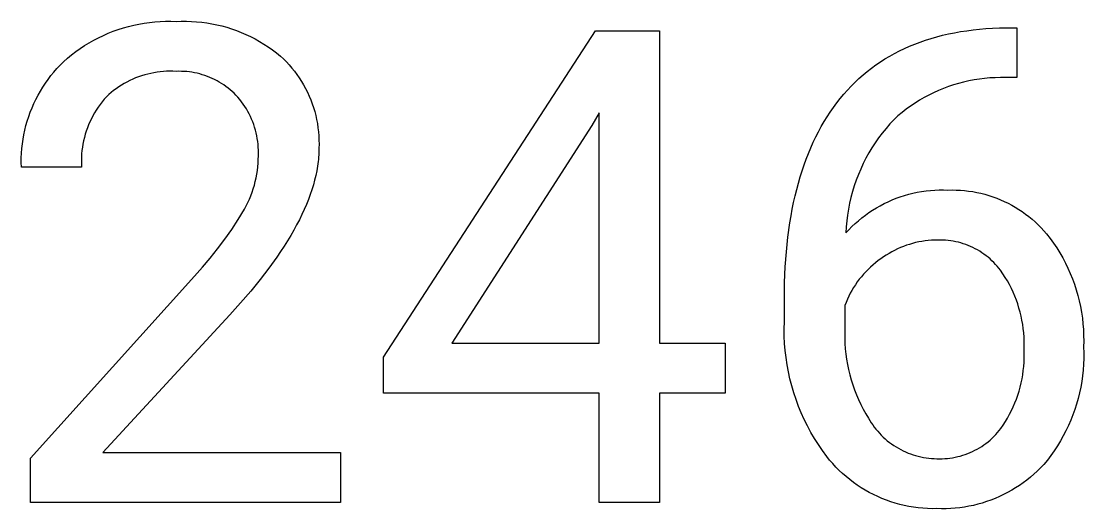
# Model space of a CAD drawing. Header units: millimetres. Extents: x 1287 to 5317, y -239 to 2577.
# Drawn here: x 4498.2 to 4554.1, y -62.2 to -36.5 of the extents above; entities that cross this region are included whole.
import ezdxf

# ---------------------------------------------------------------- set-up
doc = ezdxf.new("R2010")
doc.units = ezdxf.units.MM
doc.header["$MEASUREMENT"] = 0
doc.layers.add('Domyślny', color=7, linetype='Continuous', true_color=0x000000)

msp = doc.modelspace()

# ---------------------------------------------------------------- linework, layer by layer
at = {"layer": 'Domyślny'}
for p, q in [((4503.338, -36.96), (4503.605, -36.874)), ((4503.605, -36.874), (4503.875, -36.798)), ((4503.875, -36.798), (4504.148, -36.731)), ((4504.148, -36.731), (4504.423, -36.673)), ((4504.423, -36.673), (4504.7, -36.625)), ((4504.7, -36.625), (4504.978, -36.586)), ((4504.978, -36.586), (4505.257, -36.557)), ((4505.257, -36.557), (4505.537, -36.537)), ((4505.537, -36.537), (4505.818, -36.527)), ((4505.818, -36.527), (4506.099, -36.526)), ((4506.099, -36.526), (4506.379, -36.536)), ((4506.379, -36.536), (4506.649, -36.525)), ((4506.649, -36.525), (4506.918, -36.524)), ((4506.918, -36.524), (4507.187, -36.533)), ((4507.187, -36.533), (4507.456, -36.55)), ((4507.456, -36.55), (4507.724, -36.576)), ((4507.724, -36.576), (4507.991, -36.612)), ((4507.991, -36.612), (4508.257, -36.657)), ((4508.257, -36.657), (4508.521, -36.711)), ((4508.521, -36.711), (4508.783, -36.774)), ((4508.783, -36.774), (4509.042, -36.845)), ((4509.042, -36.845), (4509.3, -36.926)), ((4548.983, -36.912), (4549.331, -36.889)), ((4549.331, -36.889), (4549.685, -36.873)), ((4549.685, -36.873), (4550.045, -36.865)), ((4550.045, -36.865), (4550.61, -36.865)), ((4550.61, -36.865), (4550.61, -39.496)), ((4502.053, -37.522), (4502.302, -37.392)), ((4502.302, -37.392), (4502.555, -37.27)), ((4502.555, -37.27), (4502.812, -37.158)), ((4502.812, -37.158), (4503.073, -37.054)), ((4503.073, -37.054), (4503.338, -36.96)), ((4509.3, -36.926), (4509.554, -37.015)), ((4509.554, -37.015), (4509.805, -37.113)), ((4509.805, -37.113), (4510.052, -37.219)), ((4510.052, -37.219), (4510.296, -37.334)), ((4510.296, -37.334), (4510.535, -37.457)), ((4517.291, -54.209), (4528.445, -37.029)), ((4528.445, -37.029), (4531.814, -37.029)), ((4531.814, -37.029), (4531.814, -53.476)), ((4545.807, -37.521), (4546.099, -37.429)), ((4546.099, -37.429), (4546.397, -37.343)), ((4546.397, -37.343), (4546.701, -37.265)), ((4546.701, -37.265), (4547.01, -37.194)), ((4547.01, -37.194), (4547.325, -37.129)), ((4547.325, -37.129), (4547.645, -37.072)), ((4547.645, -37.072), (4547.971, -37.022)), ((4547.971, -37.022), (4548.303, -36.978)), ((4548.303, -36.978), (4548.64, -36.941)), ((4548.64, -36.941), (4548.983, -36.912)), ((4501.105, -38.124), (4501.334, -37.961)), ((4501.334, -37.961), (4501.568, -37.806)), ((4501.568, -37.806), (4501.808, -37.66)), ((4501.808, -37.66), (4502.053, -37.522)), ((4510.535, -37.457), (4510.771, -37.588)), ((4510.771, -37.588), (4511.001, -37.728)), ((4511.001, -37.728), (4511.227, -37.874)), ((4511.227, -37.874), (4511.448, -38.029)), ((4544.429, -38.086), (4544.693, -37.959)), ((4544.693, -37.959), (4544.963, -37.839)), ((4544.963, -37.839), (4545.239, -37.726)), ((4545.239, -37.726), (4545.52, -37.62)), ((4545.52, -37.62), (4545.807, -37.521)), ((4500.453, -38.657), (4500.664, -38.472)), ((4500.664, -38.472), (4500.882, -38.294)), ((4500.882, -38.294), (4501.105, -38.124)), ((4511.448, -38.029), (4511.663, -38.191)), ((4511.663, -38.191), (4511.873, -38.36)), ((4511.873, -38.36), (4512.03, -38.51)), ((4512.03, -38.51), (4512.183, -38.664)), ((4543.427, -38.664), (4543.669, -38.509)), ((4543.669, -38.509), (4543.916, -38.361)), ((4543.916, -38.361), (4544.17, -38.22)), ((4544.17, -38.22), (4544.429, -38.086)), ((4499.95, -39.199), (4500.112, -39.013)), ((4500.112, -39.013), (4500.28, -38.832)), ((4500.28, -38.832), (4500.453, -38.657)), ((4512.183, -38.664), (4512.329, -38.824)), ((4512.329, -38.824), (4512.471, -38.989)), ((4512.471, -38.989), (4512.606, -39.159)), ((4542.734, -39.17), (4542.959, -38.994)), ((4542.959, -38.994), (4543.19, -38.825)), ((4543.19, -38.825), (4543.427, -38.664)), ((4499.504, -39.789), (4499.646, -39.587)), ((4499.646, -39.587), (4499.795, -39.39)), ((4499.795, -39.39), (4499.95, -39.199)), ((4503.945, -39.649), (4503.795, -39.725)), ((4504.096, -39.579), (4503.945, -39.649)), ((4504.25, -39.514), (4504.096, -39.579)), ((4504.407, -39.454), (4504.25, -39.514)), ((4504.565, -39.399), (4504.407, -39.454)), ((4504.725, -39.35), (4504.565, -39.399)), ((4504.886, -39.307), (4504.725, -39.35)), ((4505.049, -39.269), (4504.886, -39.307)), ((4505.213, -39.236), (4505.049, -39.269)), ((4505.378, -39.209), (4505.213, -39.236)), ((4505.544, -39.188), (4505.378, -39.209)), ((4505.711, -39.172), (4505.544, -39.188)), ((4505.878, -39.163), (4505.711, -39.172)), ((4506.045, -39.158), (4505.878, -39.163)), ((4506.212, -39.16), (4506.045, -39.158)), ((4506.379, -39.167), (4506.212, -39.16)), ((4506.519, -39.163), (4506.379, -39.167)), ((4506.659, -39.164), (4506.519, -39.163)), ((4506.798, -39.169), (4506.659, -39.164)), ((4506.937, -39.18), (4506.798, -39.169)), ((4507.076, -39.195), (4506.937, -39.18)), ((4507.214, -39.214), (4507.076, -39.195)), ((4507.352, -39.238), (4507.214, -39.214)), ((4507.488, -39.267), (4507.352, -39.238)), ((4507.624, -39.301), (4507.488, -39.267)), ((4507.758, -39.339), (4507.624, -39.301)), ((4507.891, -39.381), (4507.758, -39.339)), ((4508.022, -39.428), (4507.891, -39.381)), ((4508.152, -39.48), (4508.022, -39.428)), ((4508.28, -39.535), (4508.152, -39.48)), ((4508.406, -39.595), (4508.28, -39.535)), ((4508.53, -39.66), (4508.406, -39.595)), ((4508.651, -39.728), (4508.53, -39.66)), ((4512.606, -39.159), (4512.735, -39.333)), ((4512.735, -39.333), (4512.859, -39.512)), ((4512.859, -39.512), (4512.975, -39.695)), ((4542.092, -39.738), (4542.3, -39.542)), ((4542.3, -39.542), (4542.514, -39.352)), ((4542.514, -39.352), (4542.734, -39.17)), ((4548.081, -39.668), (4547.808, -39.73)), ((4548.356, -39.616), (4548.081, -39.668)), ((4548.633, -39.572), (4548.356, -39.616)), ((4548.911, -39.538), (4548.633, -39.572)), ((4549.19, -39.514), (4548.911, -39.538)), ((4549.469, -39.498), (4549.19, -39.514)), ((4549.749, -39.493), (4549.469, -39.498)), ((4550.029, -39.496), (4549.749, -39.493)), ((4550.61, -39.496), (4550.029, -39.496)), ((4499.12, -40.42), (4499.241, -40.205)), ((4499.241, -40.205), (4499.369, -39.995)), ((4499.369, -39.995), (4499.504, -39.789)), ((4503.092, -40.176), (4502.962, -40.281)), ((4503.227, -40.077), (4503.092, -40.176)), ((4503.364, -39.981), (4503.227, -40.077)), ((4503.505, -39.891), (4503.364, -39.981)), ((4503.649, -39.806), (4503.505, -39.891)), ((4503.795, -39.725), (4503.649, -39.806)), ((4508.771, -39.801), (4508.651, -39.728)), ((4508.887, -39.877), (4508.771, -39.801)), ((4509.002, -39.958), (4508.887, -39.877)), ((4509.113, -40.042), (4509.002, -39.958)), ((4509.221, -40.13), (4509.113, -40.042)), ((4509.327, -40.221), (4509.221, -40.13)), ((4509.429, -40.316), (4509.327, -40.221)), ((4512.975, -39.695), (4513.086, -39.882)), ((4513.086, -39.882), (4513.19, -40.073)), ((4513.19, -40.073), (4513.287, -40.267)), ((4541.5, -40.369), (4541.691, -40.152)), ((4541.691, -40.152), (4541.889, -39.942)), ((4541.889, -39.942), (4542.092, -39.738)), ((4546.482, -40.175), (4546.227, -40.29)), ((4546.741, -40.068), (4546.482, -40.175)), ((4547.003, -39.97), (4546.741, -40.068)), ((4547.269, -39.881), (4547.003, -39.97)), ((4547.537, -39.801), (4547.269, -39.881)), ((4547.808, -39.73), (4547.537, -39.801)), ((4498.899, -40.861), (4499.006, -40.639)), ((4499.006, -40.639), (4499.12, -40.42)), ((4502.484, -40.771), (4502.377, -40.911)), ((4502.595, -40.635), (4502.484, -40.771)), ((4502.711, -40.502), (4502.595, -40.635)), ((4502.834, -40.389), (4502.711, -40.502)), ((4502.962, -40.281), (4502.834, -40.389)), ((4509.528, -40.415), (4509.429, -40.316)), ((4509.629, -40.528), (4509.528, -40.415)), ((4509.726, -40.645), (4509.629, -40.528)), ((4509.819, -40.765), (4509.726, -40.645)), ((4509.908, -40.888), (4509.819, -40.765)), ((4513.287, -40.267), (4513.377, -40.464)), ((4513.377, -40.464), (4513.46, -40.665)), ((4513.46, -40.665), (4513.537, -40.868)), ((4541.133, -40.824), (4541.313, -40.593)), ((4541.313, -40.593), (4541.5, -40.369)), ((4545.486, -40.687), (4545.249, -40.836)), ((4545.729, -40.546), (4545.486, -40.687)), ((4545.975, -40.414), (4545.729, -40.546)), ((4546.227, -40.29), (4545.975, -40.414)), ((4498.626, -41.548), (4498.709, -41.316)), ((4498.709, -41.316), (4498.8, -41.087)), ((4498.8, -41.087), (4498.899, -40.861)), ((4502.088, -41.351), (4502.002, -41.505)), ((4502.179, -41.201), (4502.088, -41.351)), ((4502.276, -41.054), (4502.179, -41.201)), ((4502.377, -40.911), (4502.276, -41.054)), ((4509.993, -41.014), (4509.908, -40.888)), ((4510.073, -41.143), (4509.993, -41.014)), ((4510.149, -41.275), (4510.073, -41.143)), ((4510.221, -41.409), (4510.149, -41.275)), ((4513.537, -40.868), (4513.606, -41.074)), ((4513.606, -41.074), (4513.668, -41.282)), ((4513.668, -41.282), (4513.723, -41.492)), ((4528.632, -41.344), (4528.254, -42.022)), ((4528.632, -53.476), (4528.632, -41.344)), ((4540.626, -41.555), (4540.789, -41.305)), ((4540.789, -41.305), (4540.958, -41.062)), ((4540.958, -41.062), (4541.133, -40.824)), ((4544.569, -41.328), (4544.353, -41.507)), ((4544.79, -41.156), (4544.569, -41.328)), ((4545.017, -40.992), (4544.79, -41.156)), ((4545.249, -40.836), (4545.017, -40.992)), ((4498.482, -42.02), (4498.55, -41.783)), ((4498.55, -41.783), (4498.626, -41.548)), ((4501.845, -41.82), (4501.776, -41.981)), ((4501.921, -41.661), (4501.845, -41.82)), ((4502.002, -41.505), (4501.921, -41.661)), ((4510.288, -41.545), (4510.221, -41.409)), ((4510.35, -41.684), (4510.288, -41.545)), ((4510.407, -41.825), (4510.35, -41.684)), ((4510.46, -41.967), (4510.407, -41.825)), ((4513.723, -41.492), (4513.77, -41.704)), ((4513.77, -41.704), (4513.81, -41.917)), ((4513.81, -41.917), (4513.842, -42.132)), ((4540.317, -42.074), (4540.468, -41.812)), ((4540.468, -41.812), (4540.626, -41.555)), ((4544.144, -41.693), (4543.93, -41.926)), ((4544.353, -41.507), (4544.144, -41.693)), ((4498.371, -42.5), (4498.422, -42.259)), ((4498.422, -42.259), (4498.482, -42.02)), ((4501.6, -42.479), (4501.553, -42.648)), ((4501.653, -42.311), (4501.6, -42.479)), ((4501.711, -42.145), (4501.653, -42.311)), ((4501.776, -41.981), (4501.711, -42.145)), ((4510.508, -42.112), (4510.46, -41.967)), ((4510.55, -42.257), (4510.508, -42.112)), ((4510.588, -42.405), (4510.55, -42.257)), ((4510.621, -42.553), (4510.588, -42.405)), ((4513.842, -42.132), (4513.867, -42.347)), ((4513.867, -42.347), (4513.885, -42.564)), ((4528.254, -42.022), (4520.884, -53.476)), ((4540.03, -42.619), (4540.17, -42.343)), ((4540.17, -42.343), (4540.317, -42.074)), ((4543.525, -42.412), (4543.336, -42.665)), ((4543.723, -42.165), (4543.525, -42.412)), ((4543.93, -41.926), (4543.723, -42.165)), ((4498.264, -43.232), (4498.292, -42.987)), ((4498.292, -42.987), (4498.327, -42.743)), ((4498.327, -42.743), (4498.371, -42.5)), ((4501.477, -42.991), (4501.448, -43.165)), ((4501.512, -42.819), (4501.477, -42.991)), ((4501.553, -42.648), (4501.512, -42.819)), ((4510.649, -42.702), (4510.621, -42.553)), ((4510.671, -42.853), (4510.649, -42.702)), ((4510.689, -43.003), (4510.671, -42.853)), ((4510.701, -43.155), (4510.689, -43.003)), ((4513.885, -42.564), (4513.894, -42.781)), ((4513.897, -42.998), (4513.891, -43.215)), ((4513.894, -42.781), (4513.897, -42.998)), ((4539.766, -43.189), (4539.895, -42.9)), ((4539.895, -42.9), (4540.03, -42.619)), ((4543.155, -42.924), (4542.983, -43.19)), ((4543.336, -42.665), (4543.155, -42.924)), ((4498.235, -43.724), (4498.245, -43.478)), ((4498.245, -43.478), (4498.264, -43.232)), ((4501.409, -43.514), (4501.398, -43.69)), ((4501.425, -43.339), (4501.409, -43.514)), ((4501.448, -43.165), (4501.425, -43.339)), ((4510.708, -43.307), (4510.701, -43.155)), ((4510.707, -43.611), (4510.71, -43.459)), ((4510.71, -43.459), (4510.708, -43.307)), ((4513.881, -43.563), (4513.873, -43.681)), ((4513.887, -43.446), (4513.881, -43.563)), ((4513.89, -43.33), (4513.887, -43.446)), ((4513.891, -43.215), (4513.89, -43.33)), ((4539.526, -43.784), (4539.643, -43.483)), ((4539.643, -43.483), (4539.766, -43.189)), ((4542.821, -43.462), (4542.669, -43.739)), ((4542.983, -43.19), (4542.821, -43.462)), ((4498.232, -43.971), (4498.235, -43.724)), ((4498.238, -44.217), (4498.232, -43.971)), ((4501.398, -43.69), (4501.393, -43.866)), ((4501.393, -43.866), (4501.394, -44.041)), ((4501.394, -44.041), (4501.402, -44.217)), ((4510.676, -44.196), (4510.693, -44.001)), ((4510.693, -44.001), (4510.703, -43.806)), ((4510.703, -43.806), (4510.707, -43.611)), ((4513.835, -44.037), (4513.818, -44.157)), ((4513.85, -43.918), (4513.835, -44.037)), ((4513.863, -43.799), (4513.85, -43.918)), ((4513.873, -43.681), (4513.863, -43.799)), ((4539.308, -44.404), (4539.414, -44.091)), ((4539.414, -44.091), (4539.526, -43.784)), ((4542.525, -44.021), (4542.392, -44.307)), ((4542.669, -43.739), (4542.525, -44.021)), ((4501.402, -44.217), (4498.238, -44.217)), ((4510.586, -44.775), (4510.623, -44.583)), ((4510.623, -44.583), (4510.652, -44.39)), ((4510.652, -44.39), (4510.676, -44.196)), ((4513.727, -44.645), (4513.667, -44.893)), ((4513.777, -44.4), (4513.727, -44.645)), ((4513.818, -44.157), (4513.777, -44.4)), ((4539.208, -44.724), (4539.308, -44.404)), ((4542.269, -44.599), (4542.156, -44.894)), ((4542.392, -44.307), (4542.269, -44.599)), ((4510.44, -45.343), (4510.495, -45.156)), ((4510.495, -45.156), (4510.544, -44.966)), ((4510.544, -44.966), (4510.586, -44.775)), ((4513.598, -45.144), (4513.521, -45.397)), ((4513.667, -44.893), (4513.598, -45.144)), ((4539.024, -45.383), (4539.113, -45.05)), ((4539.113, -45.05), (4539.208, -44.724)), ((4542.053, -45.193), (4541.961, -45.495)), ((4542.156, -44.894), (4542.053, -45.193)), ((4510.237, -45.893), (4510.311, -45.712)), ((4510.311, -45.712), (4510.378, -45.529)), ((4510.378, -45.529), (4510.44, -45.343)), ((4513.434, -45.654), (4513.337, -45.913)), ((4513.521, -45.397), (4513.434, -45.654)), ((4538.864, -46.067), (4538.941, -45.722)), ((4538.941, -45.722), (4539.024, -45.383)), ((4541.879, -45.801), (4541.808, -46.109)), ((4541.961, -45.495), (4541.879, -45.801)), ((4544.257, -45.851), (4544.475, -45.773)), ((4544.475, -45.773), (4544.696, -45.701)), ((4544.696, -45.701), (4544.918, -45.638)), ((4544.918, -45.638), (4545.143, -45.582)), ((4545.143, -45.582), (4545.37, -45.534)), ((4545.37, -45.534), (4545.598, -45.493)), ((4545.598, -45.493), (4545.828, -45.461)), ((4545.828, -45.461), (4546.058, -45.436)), ((4546.058, -45.436), (4546.289, -45.42)), ((4546.289, -45.42), (4546.521, -45.411)), ((4546.521, -45.411), (4546.752, -45.41)), ((4546.752, -45.41), (4546.984, -45.417)), ((4546.984, -45.417), (4547.202, -45.412)), ((4547.202, -45.412), (4547.419, -45.415)), ((4547.419, -45.415), (4547.637, -45.425)), ((4547.637, -45.425), (4547.854, -45.443)), ((4547.854, -45.443), (4548.071, -45.467)), ((4548.071, -45.467), (4548.286, -45.499)), ((4548.286, -45.499), (4548.5, -45.539)), ((4548.5, -45.539), (4548.713, -45.585)), ((4548.713, -45.585), (4548.924, -45.639)), ((4548.924, -45.639), (4549.133, -45.699)), ((4549.133, -45.699), (4549.34, -45.767)), ((4549.34, -45.767), (4549.545, -45.842)), ((4509.981, -46.421), (4510.072, -46.248)), ((4510.072, -46.248), (4510.158, -46.072)), ((4510.158, -46.072), (4510.237, -45.893)), ((4513.232, -46.174), (4513.118, -46.439)), ((4513.337, -45.913), (4513.232, -46.174)), ((4538.792, -46.419), (4538.864, -46.067)), ((4541.808, -46.109), (4541.747, -46.419)), ((4543.018, -46.476), (4543.215, -46.354)), ((4543.215, -46.354), (4543.416, -46.239)), ((4543.416, -46.239), (4543.621, -46.132)), ((4543.621, -46.132), (4543.83, -46.031)), ((4543.83, -46.031), (4544.042, -45.937)), ((4544.042, -45.937), (4544.257, -45.851)), ((4549.545, -45.842), (4549.747, -45.924)), ((4549.747, -45.924), (4549.946, -46.012)), ((4549.946, -46.012), (4550.142, -46.107)), ((4550.142, -46.107), (4550.334, -46.209)), ((4550.334, -46.209), (4550.523, -46.317)), ((4550.523, -46.317), (4550.709, -46.431)), ((4509.651, -46.959), (4509.981, -46.421)), ((4512.994, -46.706), (4512.861, -46.976)), ((4513.118, -46.439), (4512.994, -46.706)), ((4538.666, -47.141), (4538.727, -46.776)), ((4538.727, -46.776), (4538.792, -46.419)), ((4541.697, -46.732), (4541.658, -47.045)), ((4541.747, -46.419), (4541.697, -46.732)), ((4542.274, -47.028), (4542.453, -46.88)), ((4542.453, -46.88), (4542.636, -46.739)), ((4542.636, -46.739), (4542.825, -46.604)), ((4542.825, -46.604), (4543.018, -46.476)), ((4550.709, -46.431), (4550.89, -46.552)), ((4550.89, -46.552), (4551.067, -46.679)), ((4551.067, -46.679), (4551.24, -46.811)), ((4551.24, -46.811), (4551.408, -46.95)), ((4551.408, -46.95), (4551.572, -47.094)), ((4508.943, -48.002), (4509.305, -47.486)), ((4509.305, -47.486), (4509.651, -46.959)), ((4512.719, -47.249), (4512.568, -47.524)), ((4512.861, -46.976), (4512.719, -47.249)), ((4538.563, -47.888), (4538.666, -47.141)), ((4541.63, -47.36), (4541.613, -47.676)), ((4541.613, -47.676), (4541.77, -47.506)), ((4541.658, -47.045), (4541.63, -47.36)), ((4541.77, -47.506), (4541.932, -47.341)), ((4541.932, -47.341), (4542.101, -47.181)), ((4542.101, -47.181), (4542.274, -47.028)), ((4551.572, -47.094), (4551.73, -47.243)), ((4551.73, -47.243), (4551.883, -47.398)), ((4551.883, -47.398), (4552.031, -47.558)), ((4508.564, -48.507), (4508.943, -48.002)), ((4512.408, -47.803), (4512.239, -48.084)), ((4512.568, -47.524), (4512.408, -47.803)), ((4538.483, -48.661), (4538.563, -47.888)), ((4546.115, -48.06), (4545.947, -48.073)), ((4546.283, -48.051), (4546.115, -48.06)), ((4546.452, -48.049), (4546.283, -48.051)), ((4546.588, -48.047), (4546.452, -48.049)), ((4546.724, -48.05), (4546.588, -48.047)), ((4546.859, -48.058), (4546.724, -48.05)), ((4546.994, -48.07), (4546.859, -48.058)), ((4552.031, -47.558), (4552.174, -47.722)), ((4552.174, -47.722), (4552.36, -47.964)), ((4552.36, -47.964), (4552.537, -48.211)), ((4508.17, -49), (4508.564, -48.507)), ((4512.06, -48.367), (4511.873, -48.654)), ((4512.239, -48.084), (4512.06, -48.367)), ((4544.176, -48.59), (4544.027, -48.668)), ((4544.328, -48.516), (4544.176, -48.59)), ((4544.482, -48.448), (4544.328, -48.516)), ((4544.638, -48.384), (4544.482, -48.448)), ((4544.797, -48.326), (4544.638, -48.384)), ((4544.957, -48.274), (4544.797, -48.326)), ((4545.119, -48.227), (4544.957, -48.274)), ((4545.282, -48.185), (4545.119, -48.227)), ((4545.447, -48.149), (4545.282, -48.185)), ((4545.613, -48.118), (4545.447, -48.149)), ((4545.779, -48.093), (4545.613, -48.118)), ((4545.947, -48.073), (4545.779, -48.093)), ((4547.129, -48.087), (4546.994, -48.07)), ((4547.263, -48.109), (4547.129, -48.087)), ((4547.397, -48.135), (4547.263, -48.109)), ((4547.529, -48.166), (4547.397, -48.135)), ((4547.66, -48.201), (4547.529, -48.166)), ((4547.79, -48.241), (4547.66, -48.201)), ((4547.918, -48.285), (4547.79, -48.241)), ((4548.045, -48.333), (4547.918, -48.285)), ((4548.17, -48.386), (4548.045, -48.333)), ((4548.294, -48.443), (4548.17, -48.386)), ((4548.415, -48.505), (4548.294, -48.443)), ((4548.534, -48.57), (4548.415, -48.505)), ((4548.651, -48.639), (4548.534, -48.57)), ((4552.537, -48.211), (4552.707, -48.465)), ((4552.707, -48.465), (4552.867, -48.724)), ((4507.762, -49.48), (4508.17, -49)), ((4511.676, -48.943), (4511.255, -49.53)), ((4511.873, -48.654), (4511.676, -48.943)), ((4538.426, -49.46), (4538.483, -48.661)), ((4543.317, -49.134), (4543.178, -49.241)), ((4543.459, -49.032), (4543.317, -49.134)), ((4543.597, -48.934), (4543.459, -49.032)), ((4543.737, -48.841), (4543.597, -48.934)), ((4543.881, -48.752), (4543.737, -48.841)), ((4544.027, -48.668), (4543.881, -48.752)), ((4548.765, -48.713), (4548.651, -48.639)), ((4548.877, -48.79), (4548.765, -48.713)), ((4548.986, -48.871), (4548.877, -48.79)), ((4549.092, -48.956), (4548.986, -48.871)), ((4549.195, -49.044), (4549.092, -48.956)), ((4549.295, -49.136), (4549.195, -49.044)), ((4549.392, -49.231), (4549.295, -49.136)), ((4552.867, -48.724), (4553.018, -48.988)), ((4553.018, -48.988), (4553.161, -49.258)), ((4507.338, -49.948), (4507.762, -49.48)), ((4511.255, -49.53), (4510.797, -50.127)), ((4538.391, -50.283), (4538.426, -49.46)), ((4542.661, -49.716), (4542.542, -49.845)), ((4542.784, -49.591), (4542.661, -49.716)), ((4542.911, -49.47), (4542.784, -49.591)), ((4543.042, -49.353), (4542.911, -49.47)), ((4543.178, -49.241), (4543.042, -49.353)), ((4549.486, -49.33), (4549.392, -49.231)), ((4549.576, -49.431), (4549.486, -49.33)), ((4549.662, -49.536), (4549.576, -49.431)), ((4549.745, -49.643), (4549.662, -49.536)), ((4549.872, -49.826), (4549.745, -49.643)), ((4553.161, -49.258), (4553.294, -49.532)), ((4553.294, -49.532), (4553.417, -49.81)), ((4498.716, -59.541), (4507.338, -49.948)), ((4510.797, -50.127), (4510.302, -50.736)), ((4538.38, -51.133), (4538.391, -50.283)), ((4542.214, -50.256), (4542.114, -50.401)), ((4542.319, -50.116), (4542.214, -50.256)), ((4542.428, -49.978), (4542.319, -50.116)), ((4542.542, -49.845), (4542.428, -49.978)), ((4549.993, -50.012), (4549.872, -49.826)), ((4550.107, -50.203), (4549.993, -50.012)), ((4550.215, -50.397), (4550.107, -50.203)), ((4553.417, -49.81), (4553.531, -50.093)), ((4553.531, -50.093), (4553.635, -50.379)), ((4510.302, -50.736), (4509.771, -51.355)), ((4541.845, -50.853), (4541.766, -51.01)), ((4541.93, -50.699), (4541.845, -50.853)), ((4542.019, -50.549), (4541.93, -50.699)), ((4542.114, -50.401), (4542.019, -50.549)), ((4550.316, -50.595), (4550.215, -50.397)), ((4550.41, -50.796), (4550.316, -50.595)), ((4550.498, -51), (4550.41, -50.796)), ((4553.635, -50.379), (4553.73, -50.669)), ((4553.73, -50.669), (4553.814, -50.962)), ((4509.771, -51.355), (4509.204, -51.986)), ((4538.38, -52.351), (4538.38, -51.133)), ((4541.624, -51.331), (4541.561, -51.495)), ((4541.692, -51.169), (4541.624, -51.331)), ((4541.766, -51.01), (4541.692, -51.169)), ((4550.579, -51.207), (4550.498, -51)), ((4550.653, -51.416), (4550.579, -51.207)), ((4550.719, -51.628), (4550.653, -51.416)), ((4553.814, -50.962), (4553.889, -51.257)), ((4553.889, -51.257), (4553.953, -51.555)), ((4541.561, -51.495), (4541.561, -52.667)), ((4550.779, -51.842), (4550.719, -51.628)), ((4550.831, -52.058), (4550.779, -51.842)), ((4553.953, -51.555), (4554.007, -51.855)), ((4554.007, -51.855), (4554.051, -52.156)), ((4509.204, -51.986), (4502.532, -59.233)), ((4538.37, -52.73), (4538.38, -52.351)), ((4550.876, -52.276), (4550.831, -52.058)), ((4550.914, -52.495), (4550.876, -52.276)), ((4550.945, -52.715), (4550.914, -52.495)), ((4554.051, -52.156), (4554.085, -52.459)), ((4554.085, -52.459), (4554.108, -52.763)), ((4538.374, -53.109), (4538.37, -52.73)), ((4541.561, -52.667), (4541.553, -52.944)), ((4541.553, -52.944), (4541.553, -53.222)), ((4550.968, -52.936), (4550.945, -52.715)), ((4550.983, -53.157), (4550.968, -52.936)), ((4554.108, -52.763), (4554.121, -53.068)), ((4554.121, -53.068), (4554.123, -53.372)), ((4520.884, -53.476), (4528.632, -53.476)), ((4531.814, -53.476), (4535.27, -53.476)), ((4535.27, -53.476), (4535.27, -56.108)), ((4538.39, -53.488), (4538.374, -53.109)), ((4538.42, -53.865), (4538.39, -53.488)), ((4541.553, -53.222), (4541.563, -53.5)), ((4541.563, -53.5), (4541.582, -53.777)), ((4550.991, -53.379), (4550.983, -53.157)), ((4550.985, -53.823), (4550.992, -53.601)), ((4550.992, -53.601), (4550.991, -53.379)), ((4554.123, -53.372), (4554.115, -53.677)), ((4517.291, -56.108), (4517.291, -54.209)), ((4538.463, -54.242), (4538.42, -53.865)), ((4541.582, -53.777), (4541.611, -54.053)), ((4541.611, -54.053), (4541.648, -54.328)), ((4550.992, -54.044), (4550.985, -53.823)), ((4550.991, -54.264), (4550.992, -54.044)), ((4554.115, -53.677), (4554.125, -53.981)), ((4554.125, -53.981), (4554.125, -54.285)), ((4538.518, -54.617), (4538.463, -54.242)), ((4538.587, -54.99), (4538.518, -54.617)), ((4541.648, -54.328), (4541.695, -54.602)), ((4541.695, -54.602), (4541.751, -54.874)), ((4550.945, -54.924), (4550.968, -54.705)), ((4550.968, -54.705), (4550.983, -54.485)), ((4550.983, -54.485), (4550.991, -54.264)), ((4554.114, -54.589), (4554.093, -54.893)), ((4554.125, -54.285), (4554.114, -54.589)), ((4538.669, -55.36), (4538.587, -54.99)), ((4541.751, -54.874), (4541.816, -55.144)), ((4541.816, -55.144), (4541.891, -55.412)), ((4550.878, -55.36), (4550.915, -55.142)), ((4550.915, -55.142), (4550.945, -54.924)), ((4554.062, -55.196), (4554.02, -55.497)), ((4554.093, -54.893), (4554.062, -55.196)), ((4538.763, -55.727), (4538.669, -55.36)), ((4538.87, -56.091), (4538.763, -55.727)), ((4541.891, -55.412), (4541.974, -55.677)), ((4541.974, -55.677), (4542.066, -55.939)), ((4550.723, -56.003), (4550.782, -55.79)), ((4550.782, -55.79), (4550.834, -55.576)), ((4550.834, -55.576), (4550.878, -55.36)), ((4553.968, -55.797), (4553.905, -56.095)), ((4554.02, -55.497), (4553.968, -55.797)), ((4528.632, -56.108), (4517.291, -56.108)), ((4528.632, -61.865), (4528.632, -56.108)), ((4535.27, -56.108), (4531.814, -56.108)), ((4531.814, -56.108), (4531.814, -61.865)), ((4538.99, -56.45), (4538.87, -56.091)), ((4539.122, -56.806), (4538.99, -56.45)), ((4542.066, -55.939), (4542.166, -56.197)), ((4542.166, -56.197), (4542.275, -56.453)), ((4550.505, -56.627), (4550.585, -56.421)), ((4550.585, -56.421), (4550.657, -56.213)), ((4550.657, -56.213), (4550.723, -56.003)), ((4553.833, -56.39), (4553.75, -56.683)), ((4553.905, -56.095), (4553.833, -56.39)), ((4539.266, -57.156), (4539.122, -56.806)), ((4542.275, -56.453), (4542.393, -56.704)), ((4542.393, -56.704), (4542.519, -56.952)), ((4542.519, -56.952), (4542.654, -57.195)), ((4550.325, -57.03), (4550.418, -56.83)), ((4550.418, -56.83), (4550.505, -56.627)), ((4553.658, -56.973), (4553.555, -57.259)), ((4553.75, -56.683), (4553.658, -56.973)), ((4539.423, -57.502), (4539.266, -57.156)), ((4539.591, -57.841), (4539.423, -57.502)), ((4542.654, -57.195), (4542.796, -57.433)), ((4542.796, -57.433), (4542.947, -57.667)), ((4550.006, -57.609), (4550.119, -57.42)), ((4550.119, -57.42), (4550.225, -57.226)), ((4550.225, -57.226), (4550.325, -57.03)), ((4553.443, -57.542), (4553.321, -57.821)), ((4553.555, -57.259), (4553.443, -57.542)), ((4539.771, -58.175), (4539.591, -57.841)), ((4542.947, -57.667), (4543.025, -57.784)), ((4543.025, -57.784), (4543.108, -57.899)), ((4543.108, -57.899), (4543.195, -58.011)), ((4543.195, -58.011), (4543.285, -58.12)), ((4543.285, -58.12), (4543.379, -58.226)), ((4549.588, -58.19), (4549.677, -58.085)), ((4549.677, -58.085), (4549.762, -57.976)), ((4549.762, -57.976), (4549.887, -57.795)), ((4549.887, -57.795), (4550.006, -57.609)), ((4553.19, -58.096), (4553.05, -58.366)), ((4553.321, -57.821), (4553.19, -58.096)), ((4539.962, -58.502), (4539.771, -58.175)), ((4540.165, -58.822), (4539.962, -58.502)), ((4543.379, -58.226), (4543.477, -58.328)), ((4543.477, -58.328), (4543.578, -58.427)), ((4543.578, -58.427), (4543.683, -58.523)), ((4543.683, -58.523), (4543.79, -58.615)), ((4543.79, -58.615), (4543.901, -58.703)), ((4548.983, -58.754), (4549.092, -58.669)), ((4549.092, -58.669), (4549.198, -58.58)), ((4549.198, -58.58), (4549.3, -58.488)), ((4549.3, -58.488), (4549.399, -58.392)), ((4549.399, -58.392), (4549.495, -58.293)), ((4549.495, -58.293), (4549.588, -58.19)), ((4552.9, -58.631), (4552.741, -58.89)), ((4553.05, -58.366), (4552.9, -58.631)), ((4502.532, -59.233), (4515.035, -59.233)), ((4515.035, -59.233), (4515.035, -61.865)), ((4540.379, -59.136), (4540.165, -58.822)), ((4540.603, -59.441), (4540.379, -59.136)), ((4543.901, -58.703), (4544.015, -58.787)), ((4544.015, -58.787), (4544.131, -58.868)), ((4544.131, -58.868), (4544.25, -58.944)), ((4544.25, -58.944), (4544.372, -59.017)), ((4544.372, -59.017), (4544.496, -59.085)), ((4544.496, -59.085), (4544.623, -59.149)), ((4544.623, -59.149), (4544.751, -59.208)), ((4544.751, -59.208), (4544.881, -59.263)), ((4548.022, -59.291), (4548.15, -59.239)), ((4548.15, -59.239), (4548.276, -59.182)), ((4548.276, -59.182), (4548.4, -59.121)), ((4548.4, -59.121), (4548.521, -59.056)), ((4548.521, -59.056), (4548.641, -58.986)), ((4548.641, -58.986), (4548.757, -58.913)), ((4548.757, -58.913), (4548.872, -58.835)), ((4548.872, -58.835), (4548.983, -58.754)), ((4552.574, -59.144), (4552.398, -59.393)), ((4552.741, -58.89), (4552.574, -59.144)), ((4498.716, -61.865), (4498.716, -59.541)), ((4540.757, -59.634), (4540.603, -59.441)), ((4540.918, -59.82), (4540.757, -59.634)), ((4544.881, -59.263), (4545.014, -59.314)), ((4545.014, -59.314), (4545.148, -59.36)), ((4545.148, -59.36), (4545.283, -59.401)), ((4545.283, -59.401), (4545.42, -59.438)), ((4545.42, -59.438), (4545.558, -59.47)), ((4545.558, -59.47), (4545.697, -59.497)), ((4545.697, -59.497), (4545.836, -59.52)), ((4545.836, -59.52), (4545.977, -59.538)), ((4545.977, -59.538), (4546.118, -59.55)), ((4546.118, -59.55), (4546.259, -59.559)), ((4546.259, -59.559), (4546.401, -59.562)), ((4546.401, -59.562), (4546.539, -59.565)), ((4546.539, -59.565), (4546.677, -59.564)), ((4546.677, -59.564), (4546.814, -59.557)), ((4546.814, -59.557), (4546.952, -59.546)), ((4546.952, -59.546), (4547.089, -59.531)), ((4547.089, -59.531), (4547.226, -59.51)), ((4547.226, -59.51), (4547.361, -59.485)), ((4547.361, -59.485), (4547.496, -59.456)), ((4547.496, -59.456), (4547.63, -59.421)), ((4547.63, -59.421), (4547.762, -59.382)), ((4547.762, -59.382), (4547.893, -59.339)), ((4547.893, -59.339), (4548.022, -59.291)), ((4552.213, -59.635), (4552.021, -59.87)), ((4552.398, -59.393), (4552.213, -59.635)), ((4541.085, -60.002), (4540.918, -59.82)), ((4541.259, -60.177), (4541.085, -60.002)), ((4541.438, -60.346), (4541.259, -60.177)), ((4541.624, -60.509), (4541.438, -60.346)), ((4551.683, -60.215), (4551.505, -60.379)), ((4551.855, -60.046), (4551.683, -60.215)), ((4552.021, -59.87), (4551.855, -60.046)), ((4541.814, -60.665), (4541.624, -60.509)), ((4542.01, -60.815), (4541.814, -60.665)), ((4542.212, -60.958), (4542.01, -60.815)), ((4550.941, -60.832), (4550.743, -60.971)), ((4551.134, -60.688), (4550.941, -60.832)), ((4551.322, -60.536), (4551.134, -60.688)), ((4551.505, -60.379), (4551.322, -60.536)), ((4542.418, -61.093), (4542.212, -60.958)), ((4542.628, -61.222), (4542.418, -61.093)), ((4542.843, -61.343), (4542.628, -61.222)), ((4543.062, -61.456), (4542.843, -61.343)), ((4543.285, -61.562), (4543.062, -61.456)), ((4549.908, -61.456), (4549.69, -61.559)), ((4550.123, -61.345), (4549.908, -61.456)), ((4550.334, -61.227), (4550.123, -61.345)), ((4550.54, -61.103), (4550.334, -61.227)), ((4550.743, -60.971), (4550.54, -61.103)), ((4515.035, -61.865), (4498.716, -61.865)), ((4531.814, -61.865), (4528.632, -61.865)), ((4543.511, -61.66), (4543.285, -61.562)), ((4543.741, -61.75), (4543.511, -61.66)), ((4543.973, -61.832), (4543.741, -61.75)), ((4544.209, -61.906), (4543.973, -61.832)), ((4544.446, -61.971), (4544.209, -61.906)), ((4544.686, -62.029), (4544.446, -61.971)), ((4544.928, -62.078), (4544.686, -62.029)), ((4548.319, -62.021), (4548.083, -62.07)), ((4548.554, -61.963), (4548.319, -62.021)), ((4548.786, -61.898), (4548.554, -61.963)), ((4549.016, -61.824), (4548.786, -61.898)), ((4549.244, -61.744), (4549.016, -61.824)), ((4549.468, -61.655), (4549.244, -61.744)), ((4549.69, -61.559), (4549.468, -61.655)), ((4545.171, -62.118), (4544.928, -62.078)), ((4545.416, -62.15), (4545.171, -62.118)), ((4545.661, -62.174), (4545.416, -62.15)), ((4545.907, -62.189), (4545.661, -62.174)), ((4546.154, -62.196), (4545.907, -62.189)), ((4546.401, -62.194), (4546.154, -62.196)), ((4546.642, -62.2), (4546.401, -62.194)), ((4546.883, -62.199), (4546.642, -62.2)), ((4547.125, -62.189), (4546.883, -62.199)), ((4547.366, -62.172), (4547.125, -62.189)), ((4547.606, -62.146), (4547.366, -62.172)), ((4547.845, -62.112), (4547.606, -62.146)), ((4548.083, -62.07), (4547.845, -62.112))]:
    msp.add_line(p, q, dxfattribs=at)

doc.saveas('drawing.dxf')
